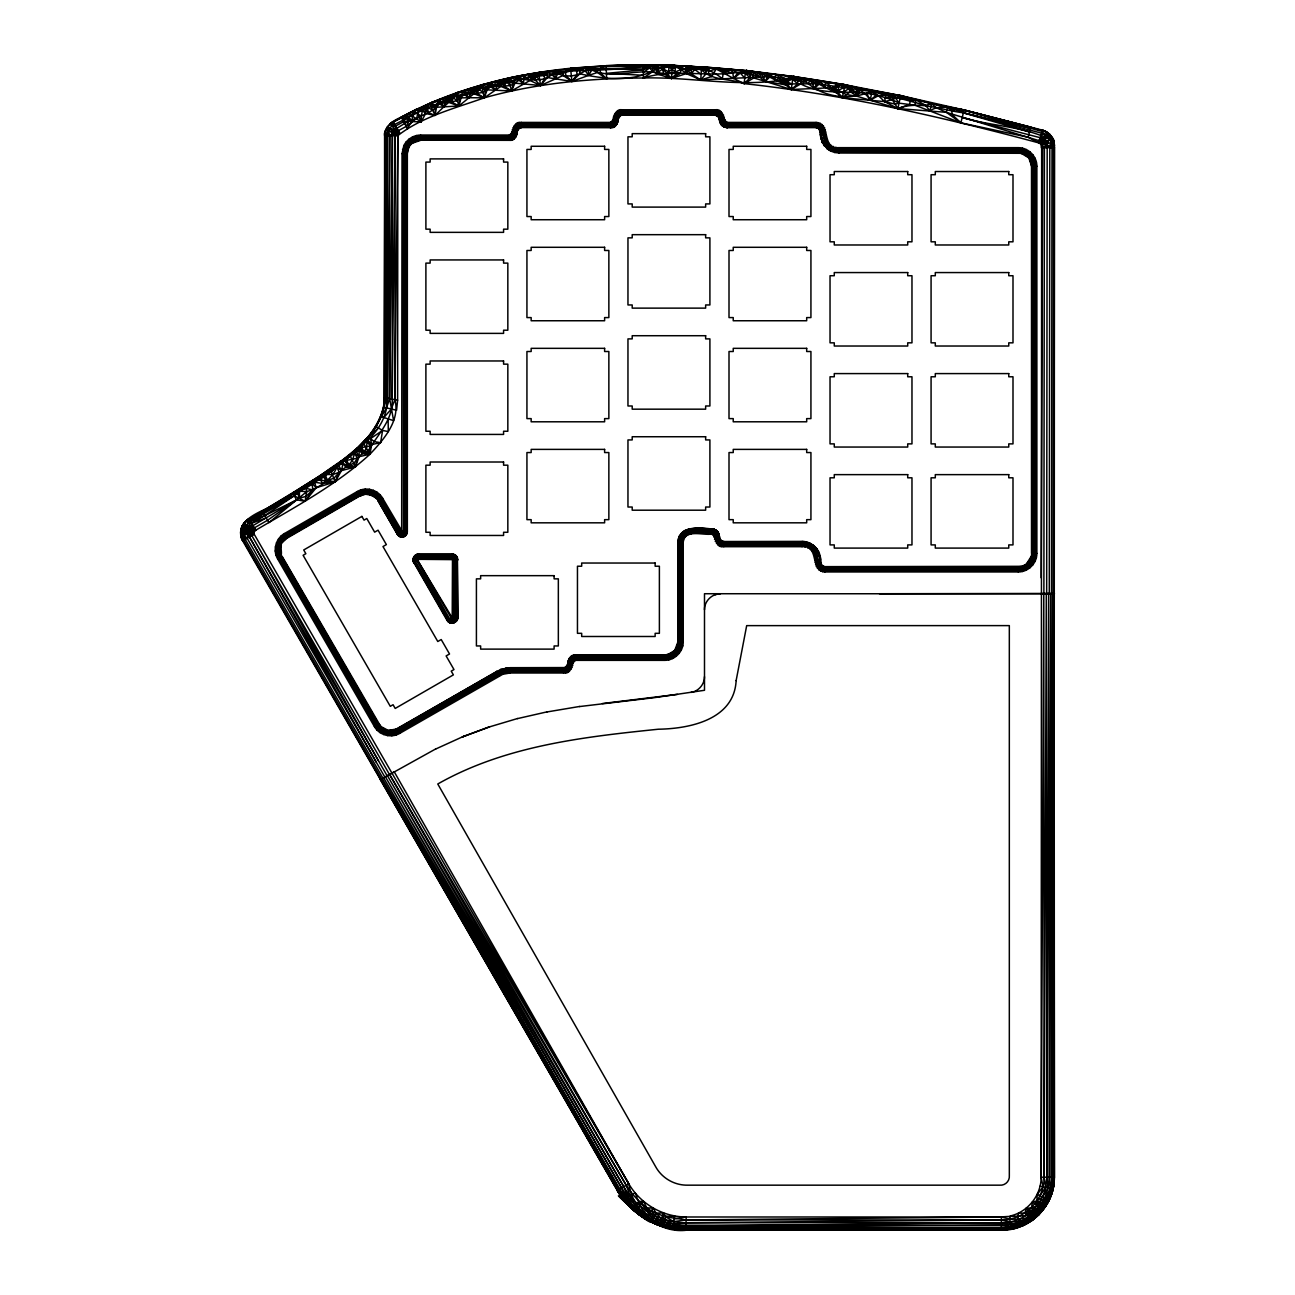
<?xml version="1.0" encoding="UTF-8"?>
<svg xmlns="http://www.w3.org/2000/svg" width="1295" height="1295" viewBox="0 0 1295 1295"><rect width="100%" height="100%" fill="white"/><g stroke="black" fill="none" stroke-linecap="round" stroke-linejoin="round"><path stroke-width="1.5" d="M393.583 122.75L388.37 131.005L387.513 135.635L385.861 397.953L384.016 407.326L384.906 397.775L385.942 130.067L389.811 128.27L398.358 130.649L406.225 126.408L409.026 120.743L408.993 113.83L421.053 121.859L421.312 116.081L413.931 111.532L416.262 109.444L423.222 106.935L424.841 109.088L425.666 113.555L421.053 121.859L412.344 121.584L412.279 112.293L431.769 102.386L438.989 100.735L441.255 103.098L454.529 93.807L461.069 97.902L468.79 97.724L472.529 88.06L475.411 90.148L473.938 93.709L458.883 105.98L451.437 101.836L456.18 92.868L464.015 91.524L470.053 93.807L473.938 93.709L482.776 92.512L487.147 89.873L511.46 90.974L532.18 79.238C540.144 80.986 549.906 78.493 554.519 71.419C563.956 78.93 580.192 76.696 588.173 68.02L597.254 70.076L606.335 65.608L643.34 65.074L649.637 67.907L652.68 71.646L657.358 73.993L671.49 78.493L686.253 73.572L691.708 66.66L694.784 69.412L702.537 66.757L745.531 70.788L744.188 83.641L750.08 77.797L749.789 71.856L746.341 70.529L769.343 73.896L774.054 77.749L777.178 74.754L784.705 78.461L784.398 80.727L792.022 84.046L785.838 84.903L785.369 83.463L786.939 81.812L795.179 77.49L793.705 76.47L801.654 78.687L814.393 88.335L819.071 84.175L818.731 80.986L816.708 83.738L809.99 80.177L793.074 76.713L780.432 80.387L791.229 89.517L800.666 83.916C825.562 97.06 852.596 88.546 878.398 95.668C907.585 92.803 935.022 107.372 963.885 110.269L1042.248 131.459L1045.033 131.086L1042.637 130.309L1047.137 132.624L1052.56 138.112L1045.632 141.576L1042.135 141.608L946.337 112.325L897.904 108.57L856.691 96.154L846.38 94.616L835.032 88.594L826.21 87.963L791.229 89.517L765.426 81.407L757.025 75.126L753.01 75.223L746.341 70.529L753.593 72.374L752.751 77.635L765.426 81.407L767.498 76.729L765.426 75.498L761.25 73.491L746.341 70.529L777.178 74.754L780.432 80.387L784.398 80.727L793.705 76.47L809.99 80.177L812.289 83.608L818.731 80.986L823.814 85.082L827.278 82.249L901.012 95.684L845.052 84.758L793.705 76.47L769.343 73.896L761.25 73.491L744.188 83.641L733.504 78.412L732.873 73.022L716.232 69.007L711.7 76.551L700.741 79.934L686.253 73.572L684.958 69.202L686.836 66.547L686.577 69.234L691.174 73.831L694.784 69.412L702.019 67.421L723.727 69.056L722.4 78.817L700.741 79.934L691.174 73.831L691.498 69.331L686.836 66.547L672.396 65.252L643.34 64.75L643.34 78.008C676.67 67.356 712.719 79.27 746.422 70.545L672.396 65.252L652.907 65.673L643.34 69.881L606.189 68.538C558.323 66.887 509.243 75.288 464.015 91.524L464.225 94.519L457.022 100.783L439.361 103.729C431.462 115.465 413.137 114.672 407.52 128.82L401.24 117.133L416.262 109.444L420.179 108.456L425.666 113.555L435.007 115.417L443.975 106.676L444.946 102.693L449.851 98.776L455.403 96.235L470.053 93.807L481.449 87.882L496.811 86.231C517.142 76.939 540.776 76.502 562.872 73.087L570.609 68.586C662.231 59.732 754.71 69.023 845.182 84.774L809.99 80.177L801.038 81.52L792.702 79.27L767.498 76.729L722.4 78.817C709.369 67.567 693.845 64.96 677.075 66.272C665.824 66.725 654.428 70.642 643.34 66.045C598.808 73.297 553.823 67.615 509.777 77.781C467.851 87.153 427.188 102.224 390.151 123.996C397.565 117.877 381.539 130.649 384.923 135.635L384.016 407.326L381.248 416.747L376.181 426.67L359.12 450.239L292.816 493.557C283.184 507.769 229.701 512.852 242.683 540.824L617.505 1190.461C631.296 1214.71 658.507 1230.46 686.415 1230.25C658.443 1230.331 631.037 1214.694 617.278 1190.429L380.39 779.671L394.214 771.771L628.771 1183.808C640.442 1203.961 662.91 1216.944 686.204 1216.992L1001.375 1216.992C1016.17 1215.244 1033.831 1218.725 1045.194 1206.487C1051.265 1197.956 1054.34 1187.661 1054.405 1177.204L1053.968 141.786L1049.727 134.308L1042.653 130.228L964.095 109.978L900.899 95.652L816.708 83.738L787.538 83.965L780.432 80.387C734.783 86.975 689.231 76.696 643.34 78.008C589.808 78.234 535.984 83.285 484.298 97.821C455.5 108.116 421.781 116.777 397.84 135.635L394.926 399.669C400.414 420.924 383.401 439.814 369.965 454.221C336.117 485.172 295.244 506.863 256.005 530.06C254.37 530.642 253.205 532.601 254.176 534.204L628.771 1183.808C633.708 1213.302 659.932 1233.326 686.204 1230.25L1001.375 1230.25C1029.606 1230.768 1055.312 1205.677 1054.081 1177.204L1054.421 147.63C1055.134 139.989 1050.196 132.187 1042.653 130.228L1038.444 142.806C941.773 116.89 843.838 94.454 744.188 83.641C730.348 78.38 712.266 81.18 701.404 69.606C692.728 68.651 683.533 70.82 675.407 66.984C640.928 62.678 605.704 65.673 571.127 68.198C512.253 74.301 453.558 88.869 401.24 117.133C393.47 120.419 384.34 126.036 384.583 135.635L384.583 397.711C384.696 412.36 377.638 425.974 368.233 436.803L357.096 448.119L341.653 460.858C325.952 472.885 310.266 484.411 294.159 495.775L264.86 515.588L251.424 523.342L247.928 523.115L243.897 529.655L243.816 540.177L381.556 778.991M384.906 397.775L384.923 135.635M381.248 416.747L386.509 408.006L385.878 135.635L384.842 132.802L384.664 397.727C382.883 427.706 358.974 449.802 336.927 467.22C331.536 479.522 319.153 487.859 306.672 491.663L268.923 522.63L262.335 511.217L319.201 476.592C345.635 455.468 387.286 438.341 387.464 398.261L387.513 135.635M347.966 465.763L345.377 461.166L348.97 465.002L352.596 459.854L355.494 450.304L359.12 450.239L359.103 456.698L355.38 466.977L347.966 465.763L343.013 463.497L341.491 470.603L335.097 481.886L316.223 487.746L305.086 501.23L296.652 499.886L292.654 493.266L322.86 475.362L327.457 480.413L334.029 478.179C339.387 471.963 345.83 465.52 353.988 463.383C357.323 458.074 361.855 452.214 368.266 450.741C377.671 434.424 393.324 419.888 392.191 399.151L392.45 134.194L393.745 131.038L396.917 128.27L409.026 120.743L416.666 118.331L418.673 109.233L416.262 109.444L412.457 115.287L391.867 125.939L395.574 126.036L403.668 121.649L409.026 120.743L412.344 121.584L406.225 126.408M397.614 400.187L384.583 397.711L383.692 407.229L396.578 410.256L397.614 400.187L397.84 135.635L384.583 135.635L385.165 132.851M403.862 145.542L402.033 153.603L401.66 533.427L403.344 536.713L406.047 535.304L404.331 531.84L404.331 153.603C404.234 144.894 411.891 137.238 420.6 137.335L509.291 137.335C516.851 136.72 512.399 123.899 521.48 124.709L610.317 124.709C617.893 124.093 613.425 111.273 622.523 112.082L715.067 112.082C724.148 111.273 719.696 124.093 727.256 124.709L816.093 124.709C829.528 127.331 819.33 152.049 838.901 149.961L1018.307 149.961C1027 149.864 1034.673 157.521 1034.559 166.229L1034.559 553.386C1034.673 562.095 1027 569.751 1018.307 569.654L824.85 569.654C811.415 567.032 821.613 542.297 802.042 544.402L723.808 544.402C716.507 544.774 717.657 536.551 714.532 532.714C704.529 531.177 682.546 526.515 680.943 542.022L680.943 641.802C681.04 650.495 673.384 658.151 664.691 658.054L575.708 658.054C568.133 658.669 572.6 671.49 563.519 670.68L510.068 670.68L502.039 672.105L398.601 731.384C391.122 735.819 380.649 733.019 376.392 725.427L279.623 557.756C275.188 550.278 278.004 539.805 285.58 535.547L358.472 493.492C365.951 489.057 376.424 491.857 380.681 499.449L400.042 532.99L400.301 536.842L404.008 536.761L406.808 533.459L406.808 153.603C406.727 146.222 413.218 139.73 420.6 139.811L509.291 139.811C518.534 140.734 513.84 127.816 521.48 127.185L610.317 127.185C619.56 128.108 614.882 115.19 622.523 114.559L715.067 114.559C722.691 115.19 718.013 128.108 727.256 127.185L817.161 127.298L820.399 129.888L821.321 138.419L824.802 145.655L831.082 150.657L838.901 152.438L1018.307 152.438C1025.672 152.357 1032.18 158.848 1032.083 166.229L1032.083 553.386C1032.18 560.767 1025.672 567.259 1018.307 567.178L824.85 567.178L820.561 564.474L819.622 555.943L816.141 548.708L809.877 543.706L806.057 542.362L723.808 541.925C717.252 541.812 720.425 533.265 715.989 530.707C704.367 527.502 679.875 524.443 678.467 542.022L678.467 641.802C678.548 649.167 672.056 655.659 664.691 655.578L575.708 655.578C566.465 654.655 571.144 667.572 563.519 668.204L510.068 668.204L501.181 669.774L397.371 729.231C391.025 733.002 382.154 730.623 378.545 724.18L281.776 556.526C278.02 550.181 280.4 541.31 286.826 537.684L359.702 495.629C366.048 491.873 374.919 494.253 378.529 500.679L399.168 536.292C402.47 538.591 407.472 535.871 407.342 531.84L407.342 153.603L408.653 147.84L403.862 145.542C406.954 139.261 413.591 135.085 420.6 135.036L509.291 135.036C514.601 132.478 512.14 121.066 521.48 122.41L610.317 122.41C615.643 119.852 613.183 108.44 622.523 109.767L715.067 109.767C724.407 108.44 721.946 119.852 727.256 122.41L816.093 122.41C831.584 123.333 820.82 149.054 838.901 147.662L1018.307 147.662C1028.23 147.549 1036.987 156.29 1036.874 166.229L1036.874 553.386C1036.987 563.325 1028.23 572.066 1018.307 571.953L824.85 571.953C809.359 571.03 820.123 545.308 802.042 546.7L723.808 546.7C714.484 548.044 716.944 536.616 711.619 534.074C703.525 535.596 684.715 528.635 683.242 542.022L683.242 641.802C683.355 651.725 674.614 660.466 664.691 660.353L575.708 660.353C570.383 662.91 572.843 674.323 563.519 672.995L510.068 672.995L502.816 674.274L399.75 733.375C391.219 738.441 379.257 735.236 374.401 726.576L277.632 558.906C272.565 550.359 275.77 538.412 284.431 533.556L357.307 491.485C365.854 486.434 377.8 489.639 382.673 498.284L403.15 533.038L403.797 535.741L402.794 537.085L399.168 536.292L397.435 534.495L378.075 500.938L382.673 498.284M418.835 554.017L418.835 559.327L413.785 562.775C411.761 559.1 414.432 553.855 418.835 554.017L452.02 554.017L455.662 555.296L457.281 557.319L457.847 617.343C458.122 623.089 449.592 625.372 446.969 620.256L413.251 561.528L413.477 557.546L416.213 554.648L418.835 554.147L414.157 556.364L413.008 560.201L413.898 562.71M417.152 559.553L451.906 619.059L453.736 617.343L453.396 558.857L418.835 558.145L417.152 559.553L452.214 617.844L452.489 559.618L418.835 559.327L452.02 558.145L452.133 559.343L453.784 554.438L452.02 554.147L454.545 554.6L457.281 557.319L457.685 618.719L454.189 622.765L450.11 622.863L447.083 620.192L448.863 622.247L452.845 623.122L456.536 620.823L457.718 617.343M389.617 774.394L628.771 1183.808L617.278 1190.429C631.345 1213.917 658.151 1231.335 686.204 1228.939L1001.375 1228.939C1028.295 1229.376 1055.198 1205.111 1051.524 1177.204L1052.317 593.79L1053.094 1177.204C1054.276 1193.181 1042.556 1208.138 1026.174 1208.316L1025.106 1212.735L1030.836 1221.314C1044.774 1211.213 1054.761 1194.88 1053.094 1177.204L1053.515 593.79L1054.081 1177.204C1054.777 1202.197 1035.692 1224.002 1011.719 1229.23L1009.711 1219.113L1010.23 1215.989C1027.874 1212.007 1041.18 1195.301 1041.148 1177.204L1041.666 147.614L1054.421 145.623L1053.968 141.786L1041.148 145.218L1041.326 147.614L1054.421 147.63L1054.081 593.66L1041.148 593.644M1042.669 147.403L1041.164 577.797M1043.883 593.644L1044.401 147.614L1039.95 143.373L1028.149 137.238L960.858 122.831L914.772 105.17L899.038 103.163L892.304 99.731L878.398 95.668L872.021 91.119L845.052 84.758L835.987 83.867L835.032 88.594L836.505 92.851L842.317 97.74L884.55 101.593L895.12 104.118L899.038 103.163L893.485 94.729L892.304 99.731L897.904 108.57C919.774 100.184 941.481 110.14 963.27 112.794L1030.529 128.318M1046.668 593.644L1047.186 147.63L1045.632 141.576L1041.747 138.096L962.153 117.473C990.885 126.214 1022.742 126.004 1049.937 139.423L1054.34 147.63L1053.644 141.867L1050.277 134.89C1042.022 128.076 1055.959 138.792 1054.146 142.644M1049.274 593.644L1049.808 147.63L1046.457 143.68L1040.872 144.344L1045.632 141.576L1045.696 134.777L1043.802 133.725L963.27 112.794C952.99 108.003 940.219 103.859 929.939 110.868L925.666 105.348L916.002 99.974L900.899 95.652L892.304 99.731L884.55 101.593L878.398 95.668L870.256 100.168C864.089 89.905 851.932 85.114 840.374 84.709L835.032 88.594M1051.491 593.644L1052.009 147.63L1051.135 142.499L1052.252 138.257L1044.903 131.378L1030.788 127.396L964.095 109.978L931.574 103.697L900.899 95.652L904.007 96.979L900.041 98.452L892.789 97.449L872.021 91.119C853.017 99.391 832.976 98.566 814.393 88.335L812.289 83.608M1053.11 593.66L1053.644 141.867L1054.34 147.63L1054.098 145.671M1045.47 1206.681L1036.906 1200.951L1037.214 1194.476L1043.025 1186.722L1041.148 1177.204L1043.786 593.79L1044.11 1177.204C1044.531 1200.157 1024.296 1220.343 1001.375 1219.939L686.204 1222.739C660.871 1222.869 636.331 1208.688 623.785 1186.689L385.408 776.806L621.616 1187.936L635.894 1210.615L641.559 1216.134M387.464 398.261L389.714 135.635L388.37 131.005L393.745 131.038L398.439 133.968L398.358 130.649L397.986 134.777L395.104 135.635L392.45 134.194L389.714 135.635L389.633 398.666L393.615 420.632L380.957 416.618M406.808 531.84L402.648 532.391L400.106 536.502L398.698 535.628L399.168 533.491L379.807 499.951C375.809 492.828 365.983 490.19 358.974 494.35L286.082 536.421C278.975 540.42 276.337 550.229 280.497 557.255L377.266 724.925C381.264 732.031 391.074 734.67 398.099 730.509L501.683 671.166L510.068 669.677L563.519 669.677C572.196 670.033 567.275 656.905 575.708 657.051L664.691 657.051C672.85 657.148 680.037 649.96 679.94 641.802L679.94 542.022L681.057 537.134L684.181 533.216L691.206 530.756L713.464 531.047L716.443 533.216L718.935 541.035L723.808 543.382L802.042 543.382C822.73 541.941 812.37 565.332 824.85 568.651L1018.307 568.651C1026.466 568.748 1033.653 561.544 1033.556 553.386L1033.556 166.229C1033.653 158.071 1026.466 150.868 1018.307 150.965L838.901 150.965C818.213 152.421 828.59 129.014 816.093 125.712L727.256 125.712C718.822 125.858 723.743 112.73 715.067 113.086L622.523 113.086C613.846 112.73 618.751 125.858 610.317 125.712L521.48 125.712C512.804 125.356 517.709 138.484 509.291 138.338L420.6 138.338C412.425 138.241 405.238 145.428 405.335 153.603L405.335 531.84L402.842 534.851L399.168 533.491M392.32 135.635L389.633 398.666L386.509 408.006M392.191 399.151L395.104 135.635L392.854 132.754L385.635 129.953M724.617 119.318L719.308 119.318L721.04 124.709L719 117.424L715.067 114.947L622.523 114.947C615.335 115.983 619.836 128.804 610.317 127.703L521.48 127.574C514.245 128.626 518.842 141.398 509.291 140.329L420.6 140.2C413.429 140.119 407.116 146.432 407.197 153.603L407.18 533.087L404.963 534.965L402.648 532.391M657.358 73.993L657.731 65.576L652.793 68.036L652.68 71.646L643.34 78.008M564.49 667.702C570.14 665.225 566.789 654.202 575.708 655.06L664.691 655.06C671.765 655.189 678.094 648.876 677.949 641.802L677.949 542.022C678.871 524.346 702.521 527.826 714.031 529.283L712.768 534.333C720.149 523.439 716.863 541.634 723.808 541.52L802.042 541.391C811.981 541.278 820.722 550.019 820.609 559.958L815.3 559.958M719.437 119.755C719.308 123.948 723.063 127.703 727.256 127.574L724.844 127.185L726.106 122.135L722.302 125.971L727.256 127.703L816.093 127.574L818.828 128.529L820.48 131.944M667.524 654.752L674.744 650.43L677.949 641.802L683.242 641.802M511.93 132.381L517.239 132.381L515.507 137.335M572.115 667.589L567.453 665.339L569.492 658.054M618.136 119.318L616.533 124.709M432.805 110.366L425.424 105.785L428.03 112.487L427.852 107.501L429.843 103.568L434.035 105.3L435.298 108.278L435.007 115.417L428.03 112.487L424.841 109.088L412.457 115.287M375.89 426.492L382.575 430.426L380.617 442.631L374.255 441.644L368.233 436.803L350.281 455.905L355.38 466.977L345.959 467.301L341.216 461.182L336.927 467.22L341.491 470.603L355.38 466.977L357.355 458.203L354.603 453.396L359.103 456.698L369.965 454.221L370.321 446.014L367.068 441.546L368.476 436.998L378.415 427.981M579.836 73.815C604.538 79.238 633.32 82.427 655.934 69.282L652.907 65.673L643.34 64.831L652.907 65.673L652.793 68.036L655.934 69.282L657.374 72.617L663.736 73.491L671.49 78.493L679.778 73.556L681.704 69.169L680.312 66.353L672.396 65.252L664.141 65.802L659.155 68.344L657.374 72.617C634.987 68.748 608.359 80.646 588.173 68.02L588.723 75.353L571.921 81.456L547.299 77.554L540.598 85.502L514.989 83.171L510.279 85.583L500.89 86.344L496.811 86.231L490.643 83.657L482.112 84.661L476.884 93.289L484.298 97.821L500.89 86.344L502.654 82.864L499.773 80.63L495.224 90.083L490.675 86.652L490.643 83.657L495.386 81.844L500.323 83.981L500.89 86.344L511.46 90.974L514.989 83.171L518.923 80.144L519.052 77.15L524.103 75.596L529.704 80.339L540.598 85.502L563.147 75.498L571.921 81.456L579.836 73.815L579.561 68.473L571.144 68.198L566.66 70.318L565.526 72.423L565.883 75.628L571.921 81.456L577.003 74.511L576.696 71.29L575.288 68.748L570.609 68.586L571.921 81.456M502.654 82.864L503.998 86.069L511.46 90.974L509.243 80.889L509.777 77.781L519.052 77.15L523.342 79.27L529.704 80.339L534.689 79.481L540.598 85.502L544.758 78.364L543.01 72.682L539.384 72.277L527.745 78.202L528.878 74.592L531.776 76.955L532.18 79.238L534.171 76.389L530.772 75.903L535.758 76.016L539.724 80.047M464.225 94.519L468.79 97.724L484.298 97.821L481.578 85.535L490.643 83.657L495.224 90.083M424.841 109.088L434.035 105.3L436.561 107.258L458.883 105.98L455.516 93.839L464.015 91.524L468.79 97.724M704.48 676.702C704.545 684.327 698.523 691.352 690.963 692.42M664.141 65.802L662.36 68.522L671.49 78.493L672.396 65.252L677.075 66.272L686.253 73.572L686.577 69.234L689.944 68.198M666.941 73.248L668.641 71.775L668.932 66.757L667.378 65.948L657.374 72.617M455.516 93.839L460.275 95.603L461.069 97.902L458.883 105.98L448.669 102.402L443.975 106.676L439.361 103.729L435.622 105.024L431.008 103.454L443.214 98.436L451.437 101.836L451.68 97.918L446.953 96.834L431.769 102.386L430.879 105.947L435.298 108.278M701.566 67.032L700.741 79.934L706.002 73.831L705.662 67.907L702.537 66.757L703.638 67.631L701.404 69.606L708.64 71.128L716.232 69.007L733.504 78.412L740.368 73.054L745.531 70.788L747.62 71.484L745.272 73.362L737.94 72.925L730.93 69.574L722.869 73.443M449.834 622.62L451.842 617.844L451.469 623.154M677.075 66.272L675.407 66.984L675.067 71.986L676.573 73.572L671.49 78.493M376.311 762.237L248.786 535.661L248.543 530.934L251.181 526.66L251.424 523.342L266.171 517.854L296.652 499.886L267.563 520.266L254.467 527.793L246.212 524.944L242.537 525.932L240.919 532.148L242.764 540.792L240.757 535.369L241.08 528.878L246.115 520.817L248.527 519.101L256.005 530.06M368.476 436.998L368.233 440.575L371.681 444.557L369.965 454.221L362.438 453.719L357.096 448.119L355.494 450.304L359.103 456.698M691.708 66.66L691.498 69.331L688.114 70.626M704.48 609.702C704.367 601.22 711.894 593.693 720.376 593.806M1053.353 1187.742L1054.405 1177.204L1053.644 147.63M421.312 116.081L423.222 106.935L426.346 108.294M446.953 96.834L444.946 102.693L442.858 101.787L443.214 98.436M678.078 542.022L679.373 536.324L683.015 531.759L685.508 530.189L687.758 534.851M678.078 641.802C678.159 648.957 671.846 655.27 664.691 655.189L575.708 655.189L570.755 656.792M458.883 105.98L459.709 98.857L458.64 95.798M405.108 536.162L404.509 533.734L402.033 531.84L397.435 534.495M398.439 133.968L395.072 129.532L395.574 126.036M795.179 77.49L787.376 78.736L787.829 85.065L791.229 89.517L793.074 76.713L777.178 74.754M791.229 89.517L797.785 83.948L797.51 77.975L793.705 76.47L797.785 78.72L801.654 78.687L800.666 83.916L805.377 81.617M369.366 489.219C365.19 497.021 376.376 494.625 378.189 500.874L398.196 535.499L404.331 531.84M387.707 735.657L388.5 730.412L397.176 728.891L496.891 671.344M254.176 534.204L242.683 540.824L241.501 538.267L243.816 540.177L243.654 534.916L248.316 532.585L253.836 532.714L254.338 531.322L243.978 523.05L248.575 519.166C241.906 522.759 238.911 531.452 241.582 538.477M466.2 94.001L467.964 92.771L468.482 89.468L473.225 91.378L473.938 93.709L484.298 97.821L487.147 89.873L490.675 86.652M403.473 532.617L403.214 153.603C403.101 144.295 411.292 136.105 420.6 136.218L509.291 136.218C515.718 134.631 512.221 122.475 521.48 123.592L610.317 123.592C616.76 121.989 613.247 109.848 622.523 110.949L715.067 110.949C724.326 109.848 720.829 121.989 727.256 123.592L816.093 123.592C830.419 125.469 820.415 150.706 838.901 148.844L1018.307 148.844C1027.599 148.731 1035.79 156.922 1035.692 166.229L1035.692 553.386C1035.79 562.694 1027.599 570.885 1018.307 570.771L824.85 570.771C810.54 568.877 820.528 543.657 802.042 545.519L723.808 545.519C714.549 546.62 718.045 534.479 711.619 532.892C702.91 533.848 683.274 527.777 682.06 542.022L682.06 641.802C682.174 651.094 673.983 659.284 664.691 659.171L575.708 659.171C569.282 660.774 572.778 672.914 563.519 671.814L510.068 671.814L502.411 673.157L399.168 732.355C391.171 737.098 379.969 734.087 375.42 725.993L278.652 558.323C273.909 550.326 276.92 539.125 285.029 534.576L357.906 492.521C365.902 487.778 377.088 490.773 381.653 498.883L401.013 532.423L401.531 537.117M514.245 138.597L509.291 140.2C513.484 140.329 517.239 136.59 517.11 132.381M615.271 125.971L610.317 127.574C614.526 127.703 618.265 123.948 618.136 119.755M567.89 663.008C567.76 658.815 571.516 655.06 575.708 655.189M383.725 407.116C371.875 449.705 326.567 469.858 293.091 493.006L305.814 488.328L315.057 482.29L322.779 483.504L335.097 481.886L339.193 472.286L336.927 467.22L320.124 479.49L305.604 486.046L306.672 491.663L305.086 501.23L294.159 495.775L246.18 521.205L242.246 525.786L254.047 531.824L250 527.907L244.836 527.13L241.404 528.959M452.554 558.226L452.343 559.44L455.662 555.296M686.415 1230.25C658.394 1230.266 631.361 1214.678 617.278 1190.429L624.239 1200.06L382.219 778.619L619.787 1188.988C633.271 1211.748 659.624 1228.777 686.204 1227.352L1011.46 1227.935L1021.545 1225.896L1011.654 1228.906L1001.375 1230.25L686.204 1229.91C658.297 1230.396 631.345 1214.516 617.569 1190.267L381.183 779.218L618.427 1189.781C632.041 1213.674 658.686 1229.068 686.204 1228.939L1001.375 1227.352C1028.279 1227.822 1052.009 1204.156 1051.524 1177.204L1050.666 593.79L1049.419 1177.204L1048.222 1187.903L1042.394 1196.968L1036.906 1200.951L1032.471 1202.003L1031.581 1207.426L1038.881 1214.71L1030.836 1221.314M1001.375 1228.939L1011.654 1228.906L1001.375 1229.91L686.204 1229.91L672.429 1228.712L674.679 1215.973C654.169 1219.097 636.509 1201.048 626.213 1185.281L387.415 775.656L623.785 1186.689C632.235 1211.893 661.049 1224.811 686.204 1225.248L1001.375 1225.248L1020.557 1223.532L1034.236 1218.417L1026.174 1208.316M842.317 97.74L845.052 84.758L841.782 84.79L844.13 87.558L851.673 86.425L850.443 91.573L842.317 97.74L838.674 93.111L838.318 86.749L835.987 83.867M709.174 68.263L705.856 68.619L702.537 66.757L709.174 68.263L708.478 73.54L711.7 76.551M415.096 555.393L418.593 559.375L418.835 558.145M484.298 97.821L485.674 90.731L484.816 87.623L481.578 85.535L467.964 92.771M870.256 100.168L872.021 91.119L876.035 95.393L870.256 100.168L866.727 93.58L872.021 91.119M885.845 95.199L884.55 101.593L897.904 108.57L909.511 104.474L910.191 101.318L908.297 98.193L900.899 95.652L908.96 99.051L916.002 99.974L914.772 105.17M524.103 75.596L523.488 83.803L518.923 80.144M492.78 86.231L494.69 85.098L495.386 81.844M849.067 86.992L855.137 91.994L856.691 96.154L859.799 92.447L858.132 89.177L856.691 96.154L850.443 91.573L848.613 88.707L849.067 86.992L844.583 85.017M897.904 108.57L900.575 95.927M451.356 618.929L451.631 617.715L446.969 620.256M929.939 110.868L931.574 103.697L936.204 107.744L946.337 112.325L960.858 122.831L964.095 109.978L1030.852 127.153L1028.149 137.238M717.187 110.01L716.005 115.19L717.705 116L721.024 111.856M818.23 122.636L817.048 127.816L816.093 127.703L816.093 122.41M721.687 546.458L722.869 541.278L721.979 540.97L719.68 545.745M838.901 147.662L838.901 152.972L834.773 152.502L835.955 147.322M804.988 547.024L806.17 541.86M822.73 571.71L823.911 566.546M820.48 562.402L821.435 565.138L824.85 566.789L1018.307 566.789C1025.462 566.87 1031.775 560.557 1031.694 553.386L1031.694 166.229L1028.78 157.877L1021.253 153.296L1022.435 148.132M946.337 112.325L947.6 107.145L964.095 109.978L960.243 109.719L963.27 112.794L1029.541 132.025M954.625 109.395L964.095 109.978L955.694 108.942L952.327 110.868L951.582 114.025L960.858 122.831M403.15 533.038L405.821 533.864L407.197 531.84M451.906 619.059L452.214 617.844L455.403 622.102M511.46 90.974L513.419 83.965L512.739 80.808L509.34 78.574L494.69 85.098M662.732 1226.705L665.776 1216.863L663.509 1212.978L656.144 1213.075L653.036 1208.089L647.176 1207.895L641.365 1216.41L632.073 1208.996L639.082 1201.436L643.566 1201.469C649.313 1213.739 658.491 1225.782 672.429 1228.712M384.874 777.081L247.135 538.267L248.413 534.188L253.836 533.119L240.595 532.132M1042.248 131.459L1045.777 137.626L1044.806 140.394L1039.95 143.373L1039.318 140.216L1041.747 138.096L1048.61 137.416L1049.937 139.423L1044.029 147.209L1047.186 147.63M618.379 110.722L620.677 115.498L618.379 118.379L613.215 117.198M1029.881 567.906L1026.579 563.762L1031.225 556.348L1036.405 557.53M663.509 1212.978L659.09 1225.135C645.784 1219.501 639.795 1205.904 635.392 1193.278L632.041 1193.844L623.98 1200.271L632.3 1208.753L624.999 1199.445L383.644 777.809L621.616 1187.936L626.246 1198.458L635.262 1211.359L643.566 1201.469M373.381 490.287L371.438 495.224L365.595 494.221L359.897 495.969L287.085 538.153C274.767 542.071 286.762 556.332 277.632 558.906M383.692 734.573L385.635 729.635M759.857 77.036L761.25 73.491L746.341 70.529M457.022 100.783L452.91 97.352L448.782 97.87L447.795 100.136L448.669 102.402M543.01 72.682L539.384 72.277L546.83 72.229L552.253 74.657L555.458 78.72L557.546 73.977M1037.214 1194.476L1048.853 1200.076C1042.88 1210.744 1029.994 1213.836 1018.631 1213.043L1017.724 1216.685L1021.674 1226.203C1037.732 1219.404 1049.873 1204.641 1053.385 1187.564C1050.407 1199.882 1040.856 1209.481 1028.02 1210.615M452.91 97.352L454.529 93.807M808.404 83.673L809.99 80.177M453.023 558.469L452.489 559.618L453.736 559.861M1049.355 146.384L1051.135 142.499M509.291 136.218L509.874 134.971L511.703 139.828M610.317 123.592L610.9 122.329L612.729 127.185M575.708 659.171L575.126 660.434L573.297 655.578M719.211 110.722L716.912 115.498M817.938 128.124L820.237 123.349M834.773 152.502L830.856 151.126L833.154 146.351M807.805 548.012L810.103 543.236M820.706 571.014L823.005 566.223M1029.881 151.709L1026.579 155.853L1024.054 154.283L1026.352 149.508M651.66 1222.367L656.144 1213.075L664.205 1221.946L672.882 1226.187L686.204 1227.352L1001.375 1225.248L1011.152 1226.397L1021.172 1224.989L1030.658 1221.023L1021.674 1226.203M814.393 88.335L816.708 83.738M473.225 91.378L474.375 89.193L478.761 88.869L482.776 92.512M508.692 78.347L503.998 86.069L504.84 82.184L501.634 81.86L500.323 83.981M388.37 131.005L385.878 135.635L387.723 133.32L389.714 135.635L392.854 132.754L398.164 134.389L387.415 126.57M726.074 123.397L726.673 122.329L727.256 123.592M712.8 533.071L712.201 534.139L711.619 532.892M555.458 78.72L554.519 71.419L562.872 73.087L579.561 68.473L585.469 71.144L588.723 75.353L591.346 70.707M478.761 88.869L480.736 85.389M653.036 1208.089L646.577 1219.291L641.365 1216.41M725.006 122.847L725.605 121.827M713.27 534.641L713.869 533.621M397.889 534.22L401.66 533.427M341.491 470.603L338.982 465.957L330.549 469.697L323.701 476.625L325.903 481.432L335.097 481.886L330.549 469.697L350.281 455.905M529.704 80.339L531.776 76.955M407.342 531.84L402.033 531.84L399.977 534.188M242.537 525.932L244.156 523.342M382.964 778.182L245.224 539.367L244.253 537.279L247.135 538.267L248.786 535.661L251.797 535.563L254.014 533.88M403.668 121.649L406.598 115.287L411.713 120.354M312.014 483.003L312.84 489.898L305.911 496.406L299.453 498.203L297.656 493.152L305.604 486.046M720.943 124.352L724.876 120.904L719.826 122.167M717.835 531.759L714.014 535.563L719.049 534.301L719.437 536.713L714.273 536.713M767.498 76.729L769.343 73.896L769.667 77.052L765.426 81.407L761.25 73.491M547.299 77.554L546.83 72.229L538.979 75.288L540.646 72.73M312.467 483.715L316.223 487.746L314.232 481.012L320.124 479.49L322.86 475.362L331.39 471.574L336.425 466.54M377.055 492.229L374.061 496.616L376.311 498.559L380.196 494.949M380.018 732.63L383.012 728.259M305.086 501.23L312.84 489.898L305.814 488.328M1039.869 1195.754L1045.761 1187.337L1046.91 1177.204L1048.642 593.79L1049.419 1177.204L1050.261 1188.373C1042.572 1205.03 1029.994 1221.104 1010.747 1224.325L1001.375 1222.739L686.204 1222.739L673.238 1224.115L664.95 1219.534L662.506 1215.762M1045.194 1206.487L1038.881 1214.71M1040.468 143.81L1043.042 138.792L1045.777 137.626M575.288 68.748L572.762 68.7L570.885 71.16L573.831 68.797L575.741 69.412M434.035 105.3L435.622 105.024L438.989 100.735L442.858 101.787M818.748 128.626L822.05 124.482M825.643 134.405L820.35 134.405L822.179 142.45L827.327 148.909L830.645 144.765M717.867 544.612L721.169 540.468M810.314 549.582L813.616 545.438L816.449 548.465L818.65 551.961L813.988 554.195M818.893 569.865L822.212 565.721M733.504 78.412L737.94 72.925M451.631 617.715L448.264 621.632M652.907 65.673L606.06 65.948L606.675 78.865L600.394 72.763L600.216 69.541L601.592 67.502L606.335 65.608M287.021 538.024L282.763 542.152L278.376 539.173M383.66 417.718L391.155 409.285L394.926 399.669L395.104 135.635L397.889 135.198M460.275 95.603L464.015 91.524M501.634 81.86L506.296 81.747L509.34 78.574L519.052 77.15L523.488 83.803M401.693 536.875L402.713 533.33M567.663 672.04L565.348 667.265L566.838 666.083L570.982 669.402M576.696 71.29L579.561 68.473M858.132 89.177L855.137 91.994L848.613 88.707L843.288 92.301L838.383 91.994L830.694 88.044L827.278 82.249M376.861 729.927L380.665 726.398L388.484 730.542L394.425 730.089L501.003 669.288L510.068 667.686L564.458 667.572L565.64 672.753M420.179 108.456L412.279 112.293M538.979 75.288L541.682 72.779L546.943 75.142M655.205 67.89L657.731 65.576L659.155 68.344M836.02 91.395L844.13 87.558L840.374 84.709M246.082 520.849L254.921 530.723L254.467 527.793M240.919 532.148L243.897 529.655L249.126 529.331L253.885 532.294L241.08 528.878M779.428 77.959L776.304 80.5L769.667 77.052M722.529 113.361L718.385 116.679L719.194 118.379L724.374 117.198M823.555 126.004L819.411 129.306L820.933 138.5L824.494 145.898M824.397 145.979L828.541 142.677M1028.667 157.958L1032.811 154.655M716.345 543.107L720.506 539.788M812.418 551.686L816.562 548.384M817.388 568.359L821.532 565.057L820.01 555.846L814.976 557.012M663.736 73.491L662.36 68.522L668.641 71.775L675.407 66.984M643.34 72.488L649.637 67.907L606.189 68.538M456.585 556.219L452.489 559.618L457.443 558.096L457.718 559.861M246.18 521.205L292.816 493.557L262.95 512.27M263.759 513.678L247.928 523.115L249.255 520.169L263.759 513.678L294.159 495.775L296.879 491.873L297.656 493.152M829.658 85.583L826.21 87.963L819.071 84.175M251.181 526.66L266.171 517.854M392.952 121.714L389.924 123.753L395.072 129.532M763.419 76.81L769.343 73.896M1038.639 1214.483C1027.858 1222.221 1014.001 1221.525 1001.375 1222.739L672.882 1226.187L663.59 1223.937L654.93 1215.6L651.563 1210.647M420.6 135.036L420.6 140.329L412.328 143.227L409.026 139.083M519.36 122.636L520.541 127.816L518.842 128.626L515.523 124.482M655.934 69.282L657.569 68.263M330.549 469.697L318.505 477.046L322.779 483.504M798.254 80.743L801.654 78.687M293.091 493.006L262.335 511.217M724.164 122.005L725.184 121.406M713.691 535.062L714.71 534.463M282.116 556.316L380.665 726.398M374.401 726.576L378.885 723.986M380.455 779.622L435.687 748.947M723.614 120.937L724.682 120.338L723.436 119.755M715.261 535.531L714.209 536.13L715.455 536.713M765.426 81.407L785.838 84.903L787.538 83.965M393.081 121.924L406.598 115.287L409.026 120.743L405.885 118.201L401.855 118.282M748.478 71.63L745.272 73.362L750.08 77.797M296.652 499.886L264.86 515.588L250.178 521.513M1045.632 141.576L1040.662 144.004L1042.135 141.608L1041.034 135.101L1043.802 133.725L1050.65 135.813M718.887 117.473L723.662 115.174M819.929 130.115L824.705 127.8M822.179 142.45L826.955 140.151M1035.029 158.168L1030.253 160.467L1031.565 166.229L1031.565 553.386L1036.874 553.386M715.212 541.294L719.988 538.995M816.255 566.546L821.03 564.248M513.111 132.381L511.865 132.964L516.721 134.793M614.154 119.755L612.907 120.338L617.764 122.167M571.872 663.008L573.118 662.425L568.278 660.596M797.785 83.948L792.702 79.27L796.101 77.684M823.814 85.082L826.21 87.963L836.505 92.851L838.383 91.994M435.622 749.06L462.396 736.887L489.72 726.738M681.704 69.169L671.765 73.621L668.641 71.775M465.892 735.592L462.25 736.952L489.542 726.867L517.628 718.498M835.421 86.344L830.694 88.044L836.505 92.851M370.321 446.014L357.323 448.361M339.193 472.286L332.961 474.504L324.98 474.52M664.691 660.353L664.691 655.06L670.438 653.748L672.736 658.524M357.355 458.203L341.427 461.441M588.723 75.353L597.4 72.504L606.675 78.865M275.981 555.102L280.918 553.58M1034.786 1203.848L1039.237 1202.505L1044.66 1198.053L1048.222 1187.903L1046.91 1177.204L1046.311 593.79L1044.11 1177.204L1045.761 1187.337C1041.925 1204.577 1027.566 1218.466 1010.262 1221.865L1001.375 1219.939L686.204 1219.939L665.776 1216.863L673.675 1221.638L686.204 1219.939L1001.375 1216.992C1014.924 1221.282 1031.613 1219.534 1042.588 1210.064L1032.471 1202.003M931.574 103.697L925.666 105.348L900.041 98.452L905.723 97.562M456.18 92.868L468.482 89.468M248.543 530.934L243.509 532.31L241.08 535.321L243.816 540.177M343.013 463.497L338.076 464.759L338.982 465.957M640.976 1215.989C587.088 1166.245 645.946 1224.261 650.98 1221.93M715.115 594.713L718.191 593.984M910.191 101.318L916.002 99.974M820.366 130.973L825.401 129.824M820.803 138.533L825.983 137.351M1031.225 163.267L1036.405 162.102M714.516 539.27L719.68 538.089M815.542 564.539L820.706 563.357M517.466 718.612L547.04 711.861M701.404 69.606L705.856 68.619M363.814 443.699L369.965 454.221L364.267 452.036L366.534 447.358L367.068 441.546L371.681 444.557L380.617 442.631M413.218 560.848L418.334 560.007M546.862 711.975L579.674 706.455M674.177 1218.886L686.204 1216.992L685.816 1230.25M240.757 535.369L253.901 533.524L251.797 535.563L248.413 534.188M579.48 706.568L654.412 697.649L704.496 690.284L704.496 593.725L1054.405 593.79M667.378 65.948L672.396 65.252M677.431 694.395L602.45 703.525M715.067 109.767L715.067 115.077L621.568 115.19L620.386 110.01M824.85 571.953L824.85 566.643L1021.253 566.32L1022.435 571.484M792.702 79.27L797.785 78.72M643.34 69.881L606.416 73.362L643.34 75.272M885.262 98.08L892.789 97.449M275.204 551.006L280.497 550.618L281.047 553.532M416.407 110.415L421.862 110.706M298.951 491.161L306.672 491.663M879.451 593.725L1054.421 593.434M612.972 119.318L618.265 119.318M612.972 119.755L618.265 119.755M719.308 119.755L724.617 119.755M511.93 131.944L517.239 131.944M820.35 131.944L825.643 131.944M838.901 152.826L1021.253 153.296M402.033 153.603L407.342 153.603M1031.565 166.229L1036.874 166.229M691.206 528.894L713.383 528.959L716.572 530.497M714.273 537.15L719.567 537.15M677.949 542.022L683.242 542.022M452.554 559.861L457.847 559.861M815.3 562.402L820.609 562.402M457.847 617.343L452.554 617.343L457.41 619.172M567.76 663.008L573.054 663.008M567.76 663.445L573.054 663.445M1041.148 1177.204L1054.405 1177.204M606.06 65.948L643.34 66.045M686.204 1228.939L1001.375 1229.91M686.204 1230.25L673.06 1229.117M613.959 120.937L612.713 120.904L616.647 124.352M512.933 133.563L511.671 133.531L515.604 136.979M572.066 661.826L573.329 661.858L569.379 658.41M474.375 89.193L477.418 89.371L476.884 93.289L475.411 90.148M900.041 98.452L908.96 99.051M1018.307 152.826L1024.118 154.154M275.366 546.862L280.594 547.655L281.371 544.79L276.434 542.848M711.619 528.894C715.827 528.765 719.567 532.52 719.437 536.713M702.537 66.757L716.232 69.007M452.975 618.767L452.424 617.699L453.638 617.893M747.62 71.484L740.368 73.054L744.771 78.153M413.089 558.841L418.317 559.764L413.898 557.012M335.097 481.886L327.457 480.413L325.45 475.216M512.172 129.824L517.352 131.005L517.66 130.115L512.885 127.8M402.502 149.459L407.666 150.641M678.272 539.076L683.452 540.258M682.789 645.93L677.609 644.748L676.637 647.549L681.413 649.847M567.647 664.384L572.827 665.565M1040.16 1186.058L1052.754 1188.939M753.01 75.223L745.272 73.362L753.593 72.374L757.025 75.126M673.497 1229.198C653.392 1225.685 634.874 1214.483 622.571 1198.166M963.885 110.269L1030.788 127.396M359.12 450.239L369.965 454.221M404.833 536.033L402.842 534.851L402.033 531.84M1046.781 146.788L1049.808 147.63M571.144 68.198L572.762 68.7M355.38 466.977L348.97 465.002L346.526 460.016M679.778 73.556L675.067 71.986L668.932 66.757M320.124 479.49L325.903 481.432M392.854 132.754L397.986 134.777M785.838 84.903L776.304 80.5L774.054 77.749M613.911 115.174L618.686 117.473M1030.253 559.149L1035.029 561.447M684.035 538.574L679.26 536.276M722.659 126.084L724.844 127.185M714.031 529.283L716.216 530.383M453.784 554.438L455.371 555.247M417.362 559.003L418.415 559.537L417.735 558.55M651.806 1222.059C637.156 1215.536 631.523 1199.17 626.213 1185.281L251.797 535.563L378.561 760.942M1044.984 131.07L1047.25 132.3M403.651 532.099L404.979 532.844M250 527.907L254.921 530.723M612.389 121.406L613.425 122.005M511.363 134.032L512.383 134.631M572.617 660.758L573.636 661.356M723.727 69.056L726.932 70.95M455.403 96.235L459.709 98.857M680.312 66.353L684.958 69.202M827.408 148.812L830.904 151.013M827.327 148.909L830.856 151.126M813.535 545.551L806.137 541.99L802.042 541.52L802.042 546.7M662.846 1226.397L652.923 1219.76L641.672 1203.719M614.915 126.084L611.467 122.135L611.499 123.397M513.888 138.711L510.44 134.777L510.473 136.024M571.111 656.678L574.559 660.628L574.527 659.365M958.413 109.508L963.27 112.794M481.449 87.882L485.674 90.731M452.424 617.699L456.536 620.823M509.243 80.889L513.419 83.965M405.335 531.84L406.808 533.459M947.6 107.145L952.327 110.868M694.784 69.412L701.097 74.414M615.06 113.361L619.204 116.679M514.018 126.004L518.162 129.306M1028.667 561.658L1032.811 564.96M406.08 142.029L410.224 145.331M680.83 533.75L684.99 537.069M679.195 653.376L675.051 650.058L672.947 652.162L676.265 656.306M448.782 97.87L451.437 101.836M243.654 534.916L247.135 538.267M506.296 81.747L510.279 85.583M397.549 534.43L398.698 535.628M281.096 536.017L284.69 539.902M616.566 111.856L619.868 116M682.934 531.662L686.237 535.806M566.158 666.763L569.46 670.907M441.255 103.098L443.975 106.676M378.998 723.921L380.762 726.317M363.668 452.603L360.625 448.28L364.267 452.036L361.354 447.309M392.919 121.649L399.783 132.98M611.968 121.827L612.567 122.847M510.942 134.453L511.541 135.473M573.458 659.916L574.057 660.936M397.112 728.777L399.75 733.375M496.811 671.231L499.465 675.828M357.307 491.485L359.961 496.082L362.681 494.9L361.127 489.834M284.431 533.556L287.085 538.153M249.385 536.956L387.124 775.786M380.73 779.477L241.809 538.153M1047.137 132.624L1049.937 139.423M730.93 69.574L732.873 73.022M717.948 532.115L719.049 534.301M456.633 556.51L457.443 558.096M1024.054 565.332L1026.352 570.124M517.336 123.349L519.635 128.124M414.837 141.657L412.538 136.865M429.843 103.568L435.007 115.417L436.561 107.258L435.622 105.024M421.053 121.859L417.443 113.183M501.003 669.288L502.816 674.274M416.893 554.503L418.593 559.375M784.398 80.727L785.369 83.463M394.376 729.975L395.946 735.042M453.493 622.846L452.214 617.844M688.26 529.088L689.426 534.268M667.637 654.72L668.819 659.9M416.456 135.506L417.621 140.54M371.681 444.557L370.499 438.633L382.575 430.426L388.322 431.591L388.111 419.531M506.394 673.303L505.471 668.091L510.068 667.815L510.068 672.995M534.171 76.389L534.689 79.481L538.574 72.73L540.598 85.502M438.989 100.735L439.361 103.729M562.872 73.087L563.147 75.498M391.867 735.803L391.462 730.526M365.206 489.057L365.611 494.35M597.254 70.076L597.4 72.504M1039.318 140.216L1039.367 143.065M299.388 491.873L299.453 498.203M1018.307 147.662L1018.307 152.972M1018.307 566.643L1018.307 571.953M1001.375 1216.992L1001.375 1230.25M727.256 122.41L727.256 127.703M723.808 541.391L723.808 546.7M711.619 528.765L711.619 534.074M691.206 528.765L691.206 534.074M622.523 109.767L622.523 115.077M610.317 122.41L610.317 127.703M575.708 655.06L575.708 660.353M563.519 667.686L563.519 672.995M521.48 122.41L521.48 127.703M509.291 135.036L509.291 140.329M452.02 554.017L452.02 558.145M413.607 558.938L414.238 562.516L447.422 619.997C449.851 624.611 457.523 622.555 457.329 617.343L457.329 559.861L456.309 556.737L452.02 554.551L418.835 554.551L415.42 555.782L413.607 558.938M414.238 559.035L414.788 562.192L447.973 619.69C450.11 623.753 456.86 621.94 456.698 617.343L456.698 559.861L455.808 557.109L452.02 555.183L418.835 555.183L415.824 556.267L414.238 559.035M415.064 559.181L415.517 561.771L448.701 619.269L451.761 621.179L454.156 620.532L455.856 617.343L455.128 557.595L452.02 556.024L418.835 556.024L416.375 556.915L415.064 559.181M416.051 559.359L449.559 618.767L450.935 619.965L453.59 619.706L454.853 617.343L454.302 558.194L452.02 557.028L418.835 557.028L416.051 559.359M279.461 547.477L281.225 556.834L377.994 724.504C381.766 731.222 391.041 733.715 397.678 729.781L501.408 670.373L510.068 668.835L563.519 668.835C571.645 668.673 566.741 655.561 575.708 656.209L664.691 656.209C672.396 656.306 679.195 649.507 679.098 641.802L679.098 542.022L681.737 534.479L688.503 530.222L713.723 530.254L717.122 532.714L719.599 540.517L723.808 542.556L805.911 542.977L809.602 544.272L815.656 549.096L819.007 556.089L819.978 564.75L823.652 567.679L1018.307 567.809C1026.012 567.89 1032.811 561.107 1032.714 553.386L1032.714 166.229C1032.811 158.508 1026.012 151.725 1018.307 151.806L838.901 151.806L831.358 150.09L825.303 145.25L821.936 138.274L820.965 129.613L817.307 126.683L727.256 126.554C718.288 127.201 723.209 114.09 715.067 113.928L622.523 113.928C614.38 114.09 619.285 127.201 610.317 126.554L521.48 126.554C513.338 126.716 518.259 139.828 509.291 139.18L420.6 139.18C412.878 139.083 406.096 145.882 406.177 153.603L406.258 532.536C405.788 536.049 400.883 537.36 398.714 534.56L379.079 500.356C375.307 493.638 366.016 491.145 359.395 495.078L286.503 537.15L281.808 541.504L279.461 547.477M736.143 680.571C734.168 719.631 689.863 728.713 658.41 729.215C582.912 736.984 504.969 745.823 437.775 783.993L655.691 1166.779C661.988 1178.207 674.549 1185.411 687.596 1185.168L999.594 1185.168C1005.147 1185.783 1009.954 1180.991 1009.323 1175.423L1009.323 625.615L746.681 625.631L736.143 680.571M490.643 83.657L486.499 87.526L487.147 89.873L484.816 87.623L490.643 83.657M519.052 77.15L514.503 80.792L514.989 83.171L512.739 80.808L519.052 77.15M361.888 516.397L303.726 549.97L305.847 553.693L303.111 555.296L390.297 706.325L393.065 704.723L395.202 708.446L453.379 674.873L451.227 671.15L453.978 669.547L446.127 655.934L449.527 653.975L441.207 639.536L437.791 641.511L382.98 546.555L386.379 544.596L378.059 530.189L374.643 532.148L366.793 518.518L364.041 520.121L361.888 516.397M406.598 115.287L401.272 117.214L406.598 115.287M705.645 133.644L632.203 133.644L632.203 136.817L627.962 136.817L627.962 203.914L632.203 203.914L632.203 207.103L705.645 207.103L705.645 203.914L709.903 203.914L709.903 136.817L705.645 136.817L705.645 133.644M604.619 146.27L531.16 146.27L531.16 149.443L526.935 149.443L526.935 216.54L531.16 216.54L531.16 219.729L604.619 219.729L604.619 216.54L608.86 216.54L608.86 149.443L604.619 149.443L604.619 146.27M806.688 146.27L733.229 146.27L733.229 149.443L729.004 149.443L729.004 216.54L733.229 216.54L733.229 219.729L806.688 219.729L806.688 216.54L810.929 216.54L810.929 149.443L806.688 149.443L806.688 146.27M503.577 158.896L430.134 158.896L430.134 162.085L425.893 162.085L425.893 229.166L430.134 229.166L430.134 232.355L503.577 232.355L503.577 229.166L507.834 229.166L507.834 162.085L503.577 162.085L503.577 158.896M907.714 171.523L834.271 171.523L834.271 174.712L830.03 174.712L830.03 241.809L834.271 241.809L834.271 244.982L907.714 244.982L907.714 241.809L911.971 241.809L911.971 174.712L907.714 174.712L907.714 171.523M1008.756 171.523L935.298 171.523L935.298 174.712L931.073 174.712L931.073 241.809L935.298 241.809L935.298 244.982L1008.756 244.982L1008.756 241.809L1012.998 241.809L1012.998 174.712L1008.756 174.712L1008.756 171.523M705.645 234.67L632.203 234.67L632.203 237.859L627.962 237.859L627.962 304.956L632.203 304.956L632.203 308.129L705.645 308.129L705.645 304.956L709.903 304.956L709.903 237.859L705.645 237.859L705.645 234.67M604.619 247.296L531.16 247.296L531.16 250.485L526.935 250.485L526.935 317.583L531.16 317.583L531.16 320.755L604.619 320.755L604.619 317.583L608.86 317.583L608.86 250.485L604.619 250.485L604.619 247.296M806.688 247.296L733.229 247.296L733.229 250.485L729.004 250.485L729.004 317.583L733.229 317.583L733.229 320.755L806.688 320.755L806.688 317.583L810.929 317.583L810.929 250.485L806.688 250.485L806.688 247.296M503.577 259.939L430.134 259.939L430.134 263.112L425.893 263.112L425.893 330.209L430.134 330.209L430.134 333.382L503.577 333.382L503.577 330.209L507.834 330.209L507.834 263.112L503.577 263.112L503.577 259.939M907.714 272.565L834.271 272.565L834.271 275.738L830.03 275.738L830.03 342.835L834.271 342.835L834.271 346.024L907.714 346.024L907.714 342.835L911.971 342.835L911.971 275.738L907.714 275.738L907.714 272.565M1008.756 272.565L935.298 272.565L935.298 275.738L931.073 275.738L931.073 342.835L935.298 342.835L935.298 346.024L1008.756 346.024L1008.756 342.835L1012.998 342.835L1012.998 275.738L1008.756 275.738L1008.756 272.565M705.645 335.713L632.203 335.713L632.203 338.885L627.962 338.885L627.962 405.983L632.203 405.983L632.203 409.171L705.645 409.171L705.645 405.983L709.903 405.983L709.903 338.885L705.645 338.885L705.645 335.713M604.619 348.339L531.16 348.339L531.16 351.512L526.935 351.512L526.935 418.609L531.16 418.609L531.16 421.798L604.619 421.798L604.619 418.609L608.86 418.609L608.86 351.512L604.619 351.512L604.619 348.339M806.688 348.339L733.229 348.339L733.229 351.512L729.004 351.512L729.004 418.609L733.229 418.609L733.229 421.798L806.688 421.798L806.688 418.609L810.929 418.609L810.929 351.512L806.688 351.512L806.688 348.339M503.577 360.965L430.134 360.965L430.134 364.154L425.893 364.154L425.893 431.251L430.134 431.251L430.134 434.424L503.577 434.424L503.577 431.251L507.834 431.251L507.834 364.154L503.577 364.154L503.577 360.965M907.714 373.591L834.271 373.591L834.271 376.78L830.03 376.78L830.03 443.877L834.271 443.877L834.271 447.05L907.714 447.05L907.714 443.877L911.971 443.877L911.971 376.78L907.714 376.78L907.714 373.591M1008.756 373.591L935.298 373.591L935.298 376.78L931.073 376.78L931.073 443.877L935.298 443.877L935.298 447.05L1008.756 447.05L1008.756 443.877L1012.998 443.877L1012.998 376.78L1008.756 376.78L1008.756 373.591M705.645 436.739L632.203 436.739L632.203 439.928L627.962 439.928L627.962 507.025L632.203 507.025L632.203 510.198L705.645 510.198L705.645 507.025L709.903 507.025L709.903 439.928L705.645 439.928L705.645 436.739M604.619 449.381L531.16 449.381L531.16 452.554L526.935 452.554L526.935 519.651L531.16 519.651L531.16 522.824L604.619 522.824L604.619 519.651L608.86 519.651L608.86 452.554L604.619 452.554L604.619 449.381M806.688 449.381L733.229 449.381L733.229 452.554L729.004 452.554L729.004 519.651L733.229 519.651L733.229 522.824L806.688 522.824L806.688 519.651L810.929 519.651L810.929 452.554L806.688 452.554L806.688 449.381M503.577 462.007L430.134 462.007L430.134 465.18L425.893 465.18L425.893 532.277L430.134 532.277L430.134 535.466L503.577 535.466L503.577 532.277L507.834 532.277L507.834 465.18L503.577 465.18L503.577 462.007M907.714 474.634L834.271 474.634L834.271 477.806L830.03 477.806L830.03 544.904L834.271 544.904L834.271 548.093L907.714 548.093L907.714 544.904L911.971 544.904L911.971 477.806L907.714 477.806L907.714 474.634M1008.756 474.634L935.298 474.634L935.298 477.806L931.073 477.806L931.073 544.904L935.298 544.904L935.298 548.093L1008.756 548.093L1008.756 544.904L1012.998 544.904L1012.998 477.806L1008.756 477.806L1008.756 474.634M655.14 563.034L581.682 563.034L581.682 566.223L577.457 566.223L577.457 633.32L581.682 633.32L581.682 636.492L655.14 636.492L655.14 633.32L659.382 633.32L659.382 566.223L655.14 566.223L655.14 563.034M554.098 575.66L480.639 575.66L480.639 578.849L476.414 578.849L476.414 645.946L480.639 645.946L480.639 649.119L554.098 649.119L554.098 645.946L558.339 645.946L558.339 578.849L554.098 578.849L554.098 575.66M1048.351 134.793L1045.696 134.777L1048.61 137.416L1048.351 134.793"/></g></svg>
